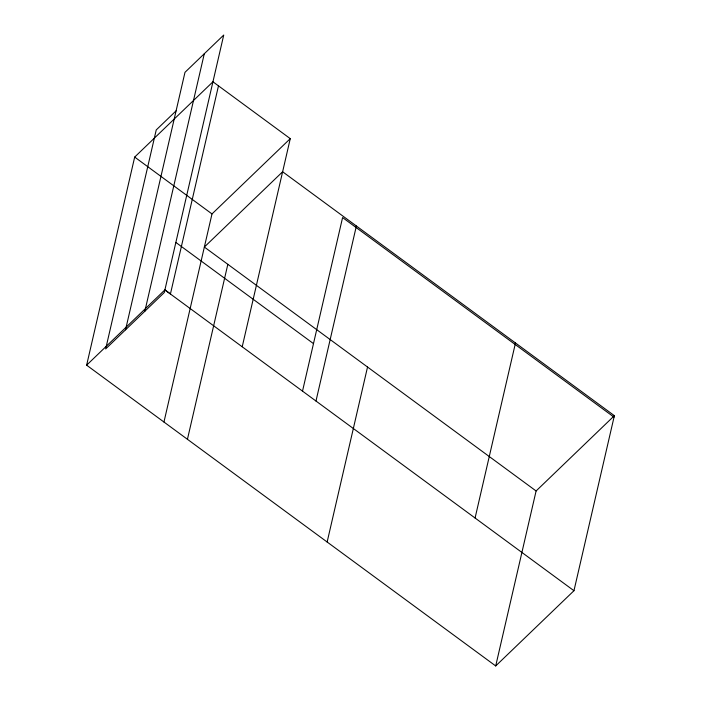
<?xml version="1.0" encoding="UTF-8"?>
<svg xmlns="http://www.w3.org/2000/svg" width="701" height="701" viewBox="0 0 701 701"><rect width="100%" height="100%" fill="white"/><g stroke="black" fill="none" stroke-linecap="round" stroke-linejoin="round"><path stroke-width="1.05" d="M495.703 665.95L536.099 490.972L204.35 247.05L282.626 171.763L614.365 415.684L573.961 590.715L495.703 665.95L86.635 365.177L134.68 157.077L212.946 81.789L290.267 138.649L242.222 346.75M125.54 329.812L184.985 72.326L223.733 35.05L164.288 292.536L105.676 348.914L156.235 129.939L176.1 110.837M144.844 311.244L204.289 53.758M218.475 85.855L170.422 294.008L573.961 590.715M163.955 422.028L212 213.928L290.267 138.649M187.439 439.29L227.834 264.312M302.517 391.132L342.587 217.573L614.023 417.156M315.976 401.033L356.38 226.002M327.139 542.013L367.534 367.035M475.076 518.013L515.48 342.982M86.635 365.177L164.901 289.89L170.431 293.956L164.893 289.942M536.099 490.972L614.365 415.684M175.863 242.432L313.487 343.621M134.68 157.077L212 213.928"/></g></svg>
